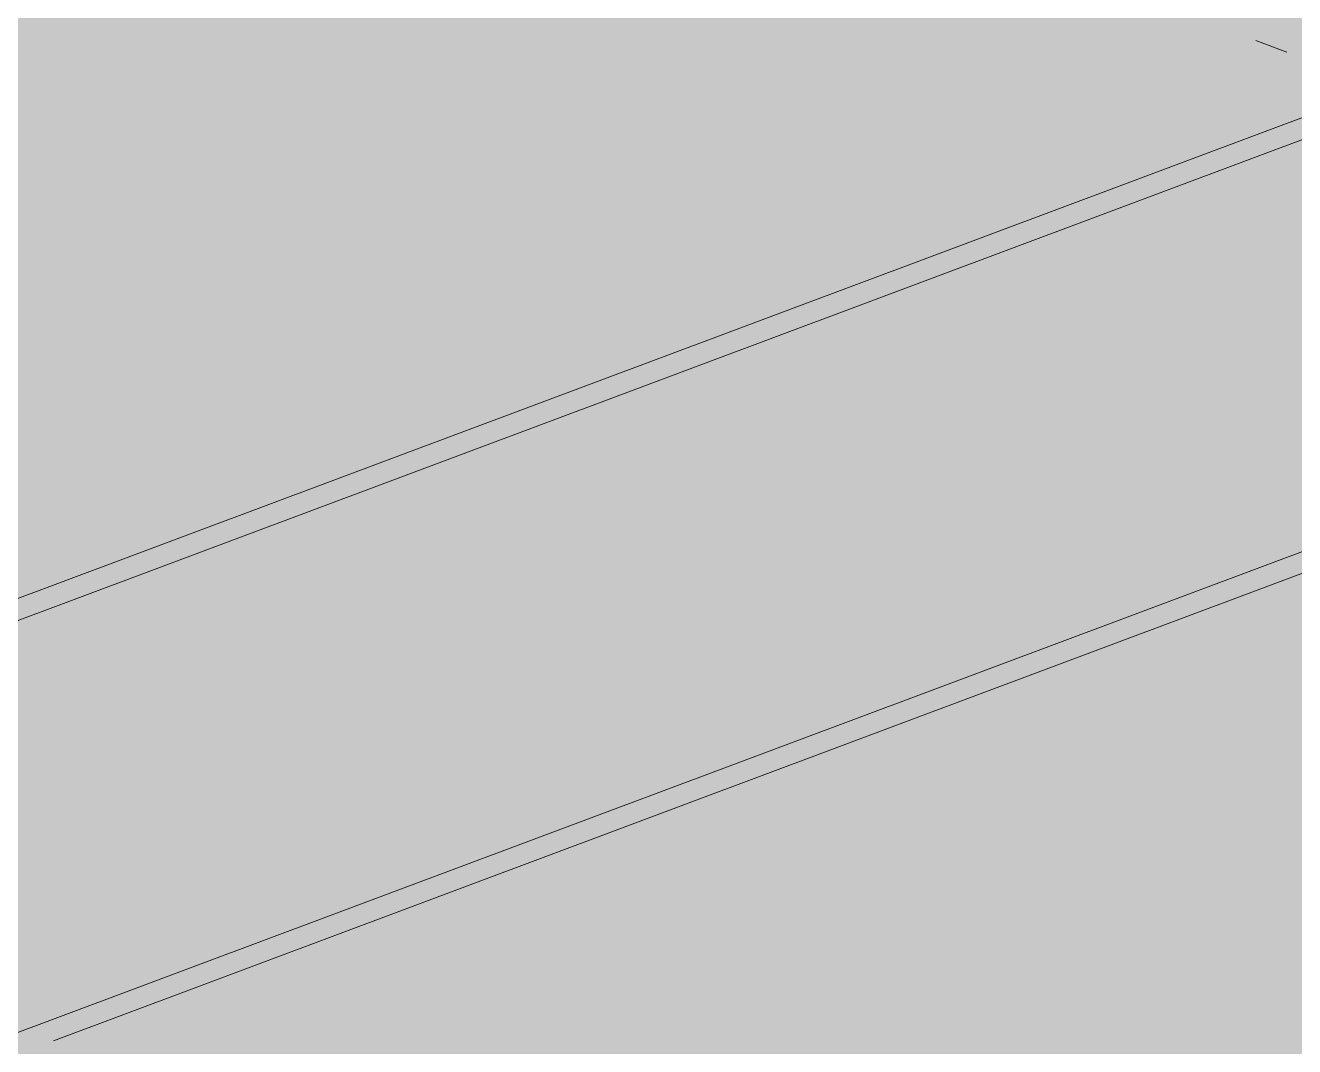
# Paper-space layout '03 3D Building and Roof' of a CAD drawing. Header units: millimetres. Extents: x 5 to 415, y 5 to 292.
# Drawn here: x 178.55 to 183.62, y 98.33 to 102.41 of the extents above; entities that cross this region are included whole.
import ezdxf

# ---------------------------------------------------------------- set-up
doc = ezdxf.new("R2010")
doc.units = ezdxf.units.MM
doc.layers.add('EXISTING', color=7, linetype='Continuous')
doc.layers.add('IMAGES', color=7, linetype='Continuous')

# ---------------------------------------------------------------- blocks, each defined once
blk = doc.blocks.new('SHEET_03')
at = {"layer": 'EXISTING', "color": 250, "lineweight": 9}
for p, q in [((183.5875, 102.303), (183.4632, 102.3496)), ((176.1652, 99.2377), (183.9026, 102.1361)), ((176.29, 99.197), (184.1522, 102.1422)), ((178.4115, 98.3456), (186.2737, 101.2908)), ((178.6611, 98.3517), (186.4609, 101.2735))]:
    blk.add_line(p, q, dxfattribs=at)
at = {"layer": 'IMAGES', "color": 7}
for points in [[(171.2376, 102.4), (181.8621, 102.4), (171.2376, 102.5714), (181.8621, 102.5714)], [(181.8621, 102.4), (182.0335, 102.4), (181.8621, 102.5714), (182.0335, 102.5714)], [(182.0335, 102.4), (182.2048, 102.4), (182.0335, 102.5714), (182.2048, 102.5714)], [(182.2048, 102.4), (182.3762, 102.4), (182.2048, 102.5714), (182.3762, 102.5714)], [(182.3762, 102.4), (182.5475, 102.4), (182.3762, 102.5714), (182.5475, 102.5714)], [(182.5475, 102.4), (183.233, 102.4), (182.5475, 102.5714), (183.233, 102.5714)], [(183.233, 102.4), (183.4044, 102.4), (183.233, 102.5714), (183.4044, 102.5714)], [(183.4044, 102.4), (183.5757, 102.4), (183.4044, 102.5714), (183.5757, 102.5714)], [(183.5757, 102.4), (183.7471, 102.4), (183.5757, 102.5714), (183.7471, 102.5714)], [(170.8949, 102.2286), (181.348, 102.2286), (170.8949, 102.4), (181.348, 102.4)], [(181.348, 102.2286), (181.5194, 102.2286), (181.348, 102.4), (181.5194, 102.4)], [(181.5194, 102.2286), (181.8621, 102.2286), (181.5194, 102.4), (181.8621, 102.4)], [(181.8621, 102.2286), (182.0335, 102.2286), (181.8621, 102.4), (182.0335, 102.4)], [(182.0335, 102.2286), (182.2048, 102.2286), (182.0335, 102.4), (182.2048, 102.4)], [(182.2048, 102.2286), (182.3762, 102.2286), (182.2048, 102.4), (182.3762, 102.4)], [(182.3762, 102.2286), (182.5475, 102.2286), (182.3762, 102.4), (182.5475, 102.4)], [(182.5475, 102.2286), (182.8903, 102.2286), (182.5475, 102.4), (182.8903, 102.4)], [(182.8903, 102.2286), (183.0616, 102.2286), (182.8903, 102.4), (183.0616, 102.4)], [(183.0616, 102.2286), (183.233, 102.2286), (183.0616, 102.4), (183.233, 102.4)], [(183.233, 102.2286), (183.4044, 102.2286), (183.233, 102.4), (183.4044, 102.4)], [(183.4044, 102.2286), (183.9184, 102.2286), (183.4044, 102.4), (183.9184, 102.4)], [(170.3808, 102.0571), (180.8339, 102.0571), (170.3808, 102.2286), (180.8339, 102.2286)], [(180.8339, 102.0571), (181.0053, 102.0571), (180.8339, 102.2286), (181.0053, 102.2286)], [(181.0053, 102.0571), (181.1766, 102.0571), (181.0053, 102.2286), (181.1766, 102.2286)], [(181.1766, 102.0571), (181.348, 102.0571), (181.1766, 102.2286), (181.348, 102.2286)], [(181.348, 102.0571), (181.5194, 102.0571), (181.348, 102.2286), (181.5194, 102.2286)], [(181.5194, 102.0571), (181.6907, 102.0571), (181.5194, 102.2286), (181.6907, 102.2286)], [(181.6907, 102.0571), (181.8621, 102.0571), (181.6907, 102.2286), (181.8621, 102.2286)], [(181.8621, 102.0571), (182.0335, 102.0571), (181.8621, 102.2286), (182.0335, 102.2286)], [(182.0335, 102.0571), (182.2048, 102.0571), (182.0335, 102.2286), (182.2048, 102.2286)], [(182.2048, 102.0571), (182.3762, 102.0571), (182.2048, 102.2286), (182.3762, 102.2286)], [(182.3762, 102.0571), (183.0616, 102.0571), (182.3762, 102.2286), (183.0616, 102.2286)], [(183.0616, 102.0571), (183.233, 102.0571), (183.0616, 102.2286), (183.233, 102.2286)], [(183.233, 102.0571), (183.4044, 102.0571), (183.233, 102.2286), (183.4044, 102.2286)], [(183.4044, 102.0571), (183.5757, 102.0571), (183.4044, 102.2286), (183.5757, 102.2286)], [(183.5757, 102.0571), (183.7471, 102.0571), (183.5757, 102.2286), (183.7471, 102.2286)], [(169.5239, 101.8857), (180.6625, 101.8857), (169.5239, 102.0571), (180.6625, 102.0571)], [(180.6625, 101.8857), (180.8339, 101.8857), (180.6625, 102.0571), (180.8339, 102.0571)], [(180.8339, 101.8857), (181.1766, 101.8857), (180.8339, 102.0571), (181.1766, 102.0571)], [(181.1766, 101.8857), (181.348, 101.8857), (181.1766, 102.0571), (181.348, 102.0571)], [(181.348, 101.8857), (181.5194, 101.8857), (181.348, 102.0571), (181.5194, 102.0571)], [(181.5194, 101.8857), (181.6907, 101.8857), (181.5194, 102.0571), (181.6907, 102.0571)], [(181.6907, 101.8857), (181.8621, 101.8857), (181.6907, 102.0571), (181.8621, 102.0571)], [(181.8621, 101.8857), (182.0335, 101.8857), (181.8621, 102.0571), (182.0335, 102.0571)], [(182.0335, 101.8857), (182.8903, 101.8857), (182.0335, 102.0571), (182.8903, 102.0571)], [(182.8903, 101.8857), (183.0616, 101.8857), (182.8903, 102.0571), (183.0616, 102.0571)], [(183.0616, 101.8857), (183.233, 101.8857), (183.0616, 102.0571), (183.233, 102.0571)], [(183.233, 101.8857), (183.4044, 101.8857), (183.233, 102.0571), (183.4044, 102.0571)], [(183.4044, 101.7143), (183.7471, 101.7143), (183.4044, 102.0571), (183.7471, 102.0571)], [(170.038, 101.7143), (179.9771, 101.7143), (170.038, 101.8857), (179.9771, 101.8857)], [(179.9771, 101.7143), (180.6625, 101.7143), (179.9771, 101.8857), (180.6625, 101.8857)], [(180.6625, 101.7143), (180.8339, 101.7143), (180.6625, 101.8857), (180.8339, 101.8857)], [(180.8339, 101.7143), (181.1766, 101.7143), (180.8339, 101.8857), (181.1766, 101.8857)], [(181.1766, 101.7143), (181.348, 101.7143), (181.1766, 101.8857), (181.348, 101.8857)], [(181.348, 101.7143), (181.5194, 101.7143), (181.348, 101.8857), (181.5194, 101.8857)], [(181.5194, 101.7143), (182.3762, 101.7143), (181.5194, 101.8857), (182.3762, 101.8857)], [(182.3762, 101.7143), (182.5475, 101.7143), (182.3762, 101.8857), (182.5475, 101.8857)], [(182.5475, 101.7143), (182.7189, 101.7143), (182.5475, 101.8857), (182.7189, 101.8857)], [(182.7189, 101.7143), (182.8903, 101.7143), (182.7189, 101.8857), (182.8903, 101.8857)], [(182.8903, 101.7143), (183.0616, 101.7143), (182.8903, 101.8857), (183.0616, 101.8857)], [(183.0616, 101.5429), (183.233, 101.5429), (183.0616, 101.8857), (183.233, 101.8857)], [(183.233, 101.7143), (183.4044, 101.7143), (183.233, 101.8857), (183.4044, 101.8857)], [(170.3808, 101.5429), (179.6344, 101.5429), (170.3808, 101.7143), (179.6344, 101.7143)], [(179.6344, 101.5429), (179.9771, 101.5429), (179.6344, 101.7143), (179.9771, 101.7143)], [(179.9771, 101.5429), (180.1485, 101.5429), (179.9771, 101.7143), (180.1485, 101.7143)], [(180.1485, 101.5429), (180.3198, 101.5429), (180.1485, 101.7143), (180.3198, 101.7143)], [(180.3198, 101.5429), (180.6625, 101.5429), (180.3198, 101.7143), (180.6625, 101.7143)], [(180.6625, 101.5429), (180.8339, 101.5429), (180.6625, 101.7143), (180.8339, 101.7143)], [(180.8339, 101.5429), (181.0053, 101.5429), (180.8339, 101.7143), (181.0053, 101.7143)], [(181.0053, 101.5429), (181.8621, 101.5429), (181.0053, 101.7143), (181.8621, 101.7143)], [(181.8621, 101.5429), (182.0335, 101.5429), (181.8621, 101.7143), (182.0335, 101.7143)], [(182.0335, 101.5429), (182.2048, 101.5429), (182.0335, 101.7143), (182.2048, 101.7143)], [(182.2048, 101.5429), (182.3762, 101.5429), (182.2048, 101.7143), (182.3762, 101.7143)], [(182.3762, 101.5429), (182.5475, 101.5429), (182.3762, 101.7143), (182.5475, 101.7143)], [(182.5475, 101.3714), (182.7189, 101.3714), (182.5475, 101.7143), (182.7189, 101.7143)], [(182.7189, 101.5429), (183.0616, 101.5429), (182.7189, 101.7143), (183.0616, 101.7143)], [(183.233, 101.5429), (183.4044, 101.5429), (183.233, 101.7143), (183.4044, 101.7143)], [(183.4044, 101.5429), (183.7471, 101.5429), (183.4044, 101.7143), (183.7471, 101.7143)], [(170.8949, 101.3714), (179.1203, 101.3714), (170.8949, 101.5429), (179.1203, 101.5429)], [(179.1203, 101.3714), (179.6344, 101.3714), (179.1203, 101.5429), (179.6344, 101.5429)], [(179.6344, 101.3714), (179.8057, 101.3714), (179.6344, 101.5429), (179.8057, 101.5429)], [(179.8057, 101.3714), (179.9771, 101.3714), (179.8057, 101.5429), (179.9771, 101.5429)], [(179.9771, 101.3714), (180.1485, 101.3714), (179.9771, 101.5429), (180.1485, 101.5429)], [(180.1485, 101.3714), (180.3198, 101.3714), (180.1485, 101.5429), (180.3198, 101.5429)], [(180.3198, 101.3714), (180.4912, 101.3714), (180.3198, 101.5429), (180.4912, 101.5429)], [(180.4912, 101.3714), (180.6625, 101.3714), (180.4912, 101.5429), (180.6625, 101.5429)], [(180.6625, 101.3714), (180.8339, 101.3714), (180.6625, 101.5429), (180.8339, 101.5429)], [(180.8339, 101.3714), (181.348, 101.3714), (180.8339, 101.5429), (181.348, 101.5429)], [(181.348, 101.3714), (181.6907, 101.3714), (181.348, 101.5429), (181.6907, 101.5429)], [(181.6907, 101.3714), (181.8621, 101.3714), (181.6907, 101.5429), (181.8621, 101.5429)], [(181.8621, 101.3714), (182.0335, 101.3714), (181.8621, 101.5429), (182.0335, 101.5429)], [(182.0335, 101.3714), (182.3762, 101.3714), (182.0335, 101.5429), (182.3762, 101.5429)], [(182.3762, 101.3714), (182.5475, 101.3714), (182.3762, 101.5429), (182.5475, 101.5429)], [(182.7189, 101.3714), (182.8903, 101.3714), (182.7189, 101.5429), (182.8903, 101.5429)], [(182.8903, 101.3714), (183.4044, 101.3714), (182.8903, 101.5429), (183.4044, 101.5429)], [(183.4044, 101.3714), (184.7753, 101.3714), (183.4044, 101.5429), (184.7753, 101.5429)], [(171.4089, 101.2), (178.6062, 101.2), (171.4089, 101.3714), (178.6062, 101.3714)], [(178.6062, 101.2), (179.1203, 101.2), (178.6062, 101.3714), (179.1203, 101.3714)], [(179.1203, 101.2), (179.463, 101.2), (179.1203, 101.3714), (179.463, 101.3714)], [(179.463, 101.2), (179.6344, 101.2), (179.463, 101.3714), (179.6344, 101.3714)], [(179.6344, 101.2), (179.8057, 101.2), (179.6344, 101.3714), (179.8057, 101.3714)], [(179.8057, 101.2), (179.9771, 101.2), (179.8057, 101.3714), (179.9771, 101.3714)], [(179.9771, 101.2), (180.3198, 101.2), (179.9771, 101.3714), (180.3198, 101.3714)], [(180.3198, 101.2), (180.8339, 101.2), (180.3198, 101.3714), (180.8339, 101.3714)], [(180.8339, 101.2), (181.1766, 101.2), (180.8339, 101.3714), (181.1766, 101.3714)], [(181.1766, 101.2), (181.348, 101.2), (181.1766, 101.3714), (181.348, 101.3714)], [(181.348, 101.2), (181.5194, 101.2), (181.348, 101.3714), (181.5194, 101.3714)], [(181.5194, 101.2), (181.6907, 101.2), (181.5194, 101.3714), (181.6907, 101.3714)], [(181.6907, 101.2), (182.2048, 101.2), (181.6907, 101.3714), (182.2048, 101.3714)], [(182.2048, 101.2), (182.5475, 101.2), (182.2048, 101.3714), (182.5475, 101.3714)], [(182.5475, 101.2), (182.8903, 101.2), (182.5475, 101.3714), (182.8903, 101.3714)], [(182.8903, 101.2), (184.6039, 101.2), (182.8903, 101.3714), (184.6039, 101.3714)], [(178.2635, 101.0286), (178.6062, 101.0286), (178.2635, 101.2), (178.6062, 101.2)], [(178.6062, 101.0286), (178.9489, 101.0286), (178.6062, 101.2), (178.9489, 101.2)], [(178.9489, 101.0286), (179.1203, 101.0286), (178.9489, 101.2), (179.1203, 101.2)], [(179.1203, 101.0286), (179.2916, 101.0286), (179.1203, 101.2), (179.2916, 101.2)], [(179.2916, 101.0286), (179.463, 101.0286), (179.2916, 101.2), (179.463, 101.2)], [(179.463, 101.0286), (179.6344, 101.0286), (179.463, 101.2), (179.6344, 101.2)], [(179.6344, 101.0286), (179.8057, 101.0286), (179.6344, 101.2), (179.8057, 101.2)], [(179.8057, 101.0286), (180.4912, 101.0286), (179.8057, 101.2), (180.4912, 101.2)], [(180.4912, 101.0286), (180.6625, 101.0286), (180.4912, 101.2), (180.6625, 101.2)], [(180.6625, 101.0286), (180.8339, 101.0286), (180.6625, 101.2), (180.8339, 101.2)], [(180.8339, 101.0286), (181.0053, 101.0286), (180.8339, 101.2), (181.0053, 101.2)], [(181.0053, 101.0286), (181.1766, 101.0286), (181.0053, 101.2), (181.1766, 101.2)], [(181.1766, 100.8571), (181.348, 100.8571), (181.1766, 101.2), (181.348, 101.2)], [(181.348, 101.0286), (181.6907, 101.0286), (181.348, 101.2), (181.6907, 101.2)], [(181.6907, 101.0286), (182.0335, 101.0286), (181.6907, 101.2), (182.0335, 101.2)], [(182.0335, 101.0286), (182.3762, 101.0286), (182.0335, 101.2), (182.3762, 101.2)], [(182.3762, 101.0286), (184.0898, 101.0286), (182.3762, 101.2), (184.0898, 101.2)], [(178.2635, 100.8571), (178.6062, 100.8571), (178.2635, 101.0286), (178.6062, 101.0286)], [(178.6062, 100.8571), (178.7776, 100.8571), (178.6062, 101.0286), (178.7776, 101.0286)], [(178.7776, 100.8571), (178.9489, 100.8571), (178.7776, 101.0286), (178.9489, 101.0286)], [(178.9489, 100.8571), (179.1203, 100.8571), (178.9489, 101.0286), (179.1203, 101.0286)], [(179.1203, 100.8571), (179.9771, 100.8571), (179.1203, 101.0286), (179.9771, 101.0286)], [(179.9771, 100.8571), (180.3198, 100.8571), (179.9771, 101.0286), (180.3198, 101.0286)], [(180.3198, 100.8571), (180.4912, 100.8571), (180.3198, 101.0286), (180.4912, 101.0286)], [(180.4912, 100.8571), (180.6625, 100.8571), (180.4912, 101.0286), (180.6625, 101.0286)], [(180.6625, 100.8571), (180.8339, 100.8571), (180.6625, 101.0286), (180.8339, 101.0286)], [(180.8339, 100.8571), (181.1766, 100.8571), (180.8339, 101.0286), (181.1766, 101.0286)], [(181.348, 100.8571), (181.5194, 100.8571), (181.348, 101.0286), (181.5194, 101.0286)], [(181.5194, 100.8571), (181.6907, 100.8571), (181.5194, 101.0286), (181.6907, 101.0286)], [(181.6907, 100.8571), (182.0335, 100.8571), (181.6907, 101.0286), (182.0335, 101.0286)], [(182.0335, 100.8571), (183.5757, 100.8571), (182.0335, 101.0286), (183.5757, 101.0286)], [(183.5757, 100.8571), (183.7471, 100.8571), (183.5757, 101.0286), (183.7471, 101.0286)], [(178.4348, 100.6857), (178.6062, 100.6857), (178.4348, 100.8571), (178.6062, 100.8571)], [(178.6062, 100.6857), (179.6344, 100.6857), (178.6062, 100.8571), (179.6344, 100.8571)], [(179.6344, 100.6857), (179.8057, 100.6857), (179.6344, 100.8571), (179.8057, 100.8571)], [(179.8057, 100.6857), (179.9771, 100.6857), (179.8057, 100.8571), (179.9771, 100.8571)], [(179.9771, 100.6857), (180.1485, 100.6857), (179.9771, 100.8571), (180.1485, 100.8571)], [(180.1485, 100.6857), (180.3198, 100.6857), (180.1485, 100.8571), (180.3198, 100.8571)], [(180.3198, 100.6857), (180.8339, 100.6857), (180.3198, 100.8571), (180.8339, 100.8571)], [(180.8339, 100.6857), (181.0053, 100.6857), (180.8339, 100.8571), (181.0053, 100.8571)], [(181.0053, 100.6857), (181.1766, 100.6857), (181.0053, 100.8571), (181.1766, 100.8571)], [(181.1766, 100.6857), (181.5194, 100.6857), (181.1766, 100.8571), (181.5194, 100.8571)], [(181.5194, 100.6857), (183.233, 100.6857), (181.5194, 100.8571), (183.233, 100.8571)], [(183.233, 100.6857), (183.5757, 100.6857), (183.233, 100.8571), (183.5757, 100.8571)], [(183.5757, 100.5143), (183.7471, 100.5143), (183.5757, 100.8571), (183.7471, 100.8571)], [(178.2635, 100.5143), (179.1203, 100.5143), (178.2635, 100.6857), (179.1203, 100.6857)], [(179.1203, 100.5143), (179.463, 100.5143), (179.1203, 100.6857), (179.463, 100.6857)], [(179.463, 100.5143), (179.6344, 100.5143), (179.463, 100.6857), (179.6344, 100.6857)], [(179.6344, 100.5143), (179.8057, 100.5143), (179.6344, 100.6857), (179.8057, 100.6857)], [(179.8057, 100.5143), (179.9771, 100.5143), (179.8057, 100.6857), (179.9771, 100.6857)], [(179.9771, 100.5143), (180.3198, 100.5143), (179.9771, 100.6857), (180.3198, 100.6857)], [(180.3198, 100.5143), (180.4912, 100.5143), (180.3198, 100.6857), (180.4912, 100.6857)], [(180.4912, 100.5143), (180.6625, 100.5143), (180.4912, 100.6857), (180.6625, 100.6857)], [(180.6625, 100.5143), (181.1766, 100.5143), (180.6625, 100.6857), (181.1766, 100.6857)], [(181.1766, 100.5143), (182.7189, 100.5143), (181.1766, 100.6857), (182.7189, 100.6857)], [(182.7189, 100.5143), (182.8903, 100.5143), (182.7189, 100.6857), (182.8903, 100.6857)], [(182.8903, 100.5143), (183.0616, 100.5143), (182.8903, 100.6857), (183.0616, 100.6857)], [(183.0616, 100.5143), (183.233, 100.5143), (183.0616, 100.6857), (183.233, 100.6857)], [(183.233, 100.5143), (183.5757, 100.5143), (183.233, 100.6857), (183.5757, 100.6857)], [(177.7494, 100.3429), (178.6062, 100.3429), (177.7494, 100.5143), (178.6062, 100.5143)], [(178.6062, 100.3429), (178.9489, 100.3429), (178.6062, 100.5143), (178.9489, 100.5143)], [(178.9489, 100.3429), (179.1203, 100.3429), (178.9489, 100.5143), (179.1203, 100.5143)], [(179.1203, 100.3429), (179.2916, 100.3429), (179.1203, 100.5143), (179.2916, 100.5143)], [(179.2916, 100.3429), (179.463, 100.3429), (179.2916, 100.5143), (179.463, 100.5143)], [(179.463, 100.3429), (179.6344, 100.3429), (179.463, 100.5143), (179.6344, 100.5143)], [(179.6344, 100.3429), (179.9771, 100.3429), (179.6344, 100.5143), (179.9771, 100.5143)], [(179.9771, 100.3429), (180.1485, 100.3429), (179.9771, 100.5143), (180.1485, 100.5143)], [(180.1485, 100.3429), (180.3198, 100.3429), (180.1485, 100.5143), (180.3198, 100.5143)], [(180.3198, 100.3429), (180.6625, 100.3429), (180.3198, 100.5143), (180.6625, 100.5143)], [(180.6625, 100.3429), (182.2048, 100.3429), (180.6625, 100.5143), (182.2048, 100.5143)], [(182.2048, 100.3429), (182.3762, 100.3429), (182.2048, 100.5143), (182.3762, 100.5143)], [(182.3762, 100.3429), (182.5475, 100.3429), (182.3762, 100.5143), (182.5475, 100.5143)], [(182.5475, 100.3429), (182.7189, 100.3429), (182.5475, 100.5143), (182.7189, 100.5143)], [(182.7189, 100.3429), (182.8903, 100.3429), (182.7189, 100.5143), (182.8903, 100.5143)], [(182.8903, 100.3429), (183.0616, 100.3429), (182.8903, 100.5143), (183.0616, 100.5143)], [(183.0616, 100.3429), (183.233, 100.3429), (183.0616, 100.5143), (183.233, 100.5143)], [(183.233, 100.3429), (183.4044, 100.3429), (183.233, 100.5143), (183.4044, 100.5143)], [(183.4044, 100.3429), (183.5757, 100.3429), (183.4044, 100.5143), (183.5757, 100.5143)], [(183.5757, 100.3429), (183.7471, 100.3429), (183.5757, 100.5143), (183.7471, 100.5143)], [(178.4348, 100.1714), (178.6062, 100.1714), (178.4348, 100.3429), (178.6062, 100.3429)], [(178.6062, 100.1714), (178.7776, 100.1714), (178.6062, 100.3429), (178.7776, 100.3429)], [(178.7776, 100.1714), (178.9489, 100.1714), (178.7776, 100.3429), (178.9489, 100.3429)], [(178.9489, 100.1714), (179.463, 100.1714), (178.9489, 100.3429), (179.463, 100.3429)], [(179.463, 100.1714), (179.6344, 100.1714), (179.463, 100.3429), (179.6344, 100.3429)], [(179.6344, 100.1714), (179.8057, 100.1714), (179.6344, 100.3429), (179.8057, 100.3429)], [(179.8057, 100.1714), (180.1485, 100.1714), (179.8057, 100.3429), (180.1485, 100.3429)], [(180.1485, 100.1714), (181.6907, 100.1714), (180.1485, 100.3429), (181.6907, 100.3429)], [(181.6907, 100.1714), (182.0335, 100.1714), (181.6907, 100.3429), (182.0335, 100.3429)], [(182.0335, 100.1714), (182.2048, 100.1714), (182.0335, 100.3429), (182.2048, 100.3429)], [(182.2048, 100.1714), (182.3762, 100.1714), (182.2048, 100.3429), (182.3762, 100.3429)], [(182.3762, 100.1714), (182.5475, 100.1714), (182.3762, 100.3429), (182.5475, 100.3429)], [(182.5475, 100.1714), (182.7189, 100.1714), (182.5475, 100.3429), (182.7189, 100.3429)], [(182.7189, 100.1714), (182.8903, 100.1714), (182.7189, 100.3429), (182.8903, 100.3429)], [(182.8903, 100.1714), (183.0616, 100.1714), (182.8903, 100.3429), (183.0616, 100.3429)], [(183.0616, 100.1714), (183.233, 100.1714), (183.0616, 100.3429), (183.233, 100.3429)], [(183.233, 100.1714), (183.4044, 100.1714), (183.233, 100.3429), (183.4044, 100.3429)], [(183.4044, 100.1714), (183.5757, 100.1714), (183.4044, 100.3429), (183.5757, 100.3429)], [(183.5757, 100.1714), (183.7471, 100.1714), (183.5757, 100.3429), (183.7471, 100.3429)], [(178.4348, 100), (178.6062, 100), (178.4348, 100.1714), (178.6062, 100.1714)], [(178.6062, 100), (178.9489, 100), (178.6062, 100.1714), (178.9489, 100.1714)], [(178.9489, 100), (179.1203, 100), (178.9489, 100.1714), (179.1203, 100.1714)], [(179.1203, 100), (179.2916, 100), (179.1203, 100.1714), (179.2916, 100.1714)], [(179.2916, 100), (179.6344, 100), (179.2916, 100.1714), (179.6344, 100.1714)], [(179.6344, 100), (181.348, 100), (179.6344, 100.1714), (181.348, 100.1714)], [(181.348, 100), (181.5194, 100), (181.348, 100.1714), (181.5194, 100.1714)], [(181.5194, 100), (181.6907, 100), (181.5194, 100.1714), (181.6907, 100.1714)], [(181.6907, 100), (182.0335, 100), (181.6907, 100.1714), (182.0335, 100.1714)], [(182.0335, 100), (182.3762, 100), (182.0335, 100.1714), (182.3762, 100.1714)], [(182.3762, 100), (182.8903, 100), (182.3762, 100.1714), (182.8903, 100.1714)], [(182.8903, 100), (183.0616, 100), (182.8903, 100.1714), (183.0616, 100.1714)], [(183.0616, 100), (183.233, 100), (183.0616, 100.1714), (183.233, 100.1714)], [(183.233, 100), (183.5757, 100), (183.233, 100.1714), (183.5757, 100.1714)], [(183.5757, 100), (183.7471, 100), (183.5757, 100.1714), (183.7471, 100.1714)], [(178.4348, 99.8286), (178.6062, 99.8286), (178.4348, 100), (178.6062, 100)], [(178.6062, 99.8286), (178.9489, 99.8286), (178.6062, 100), (178.9489, 100)], [(178.9489, 99.8286), (179.1203, 99.8286), (178.9489, 100), (179.1203, 100)], [(179.1203, 99.8286), (181.0053, 99.8286), (179.1203, 100), (181.0053, 100)], [(181.0053, 99.8286), (181.1766, 99.8286), (181.0053, 100), (181.1766, 100)], [(181.1766, 99.8286), (181.5194, 99.8286), (181.1766, 100), (181.5194, 100)], [(181.5194, 99.8286), (181.8621, 99.8286), (181.5194, 100), (181.8621, 100)], [(181.8621, 99.8286), (182.0335, 99.8286), (181.8621, 100), (182.0335, 100)], [(182.0335, 99.8286), (182.2048, 99.8286), (182.0335, 100), (182.2048, 100)], [(182.2048, 99.8286), (182.3762, 99.8286), (182.2048, 100), (182.3762, 100)], [(182.3762, 99.8286), (182.5475, 99.8286), (182.3762, 100), (182.5475, 100)], [(182.5475, 99.8286), (182.7189, 99.8286), (182.5475, 100), (182.7189, 100)], [(182.7189, 99.8286), (183.0616, 99.8286), (182.7189, 100), (183.0616, 100)], [(183.0616, 99.8286), (183.233, 99.8286), (183.0616, 100), (183.233, 100)], [(183.233, 99.8286), (183.4044, 99.8286), (183.233, 100), (183.4044, 100)], [(183.4044, 99.8286), (183.5757, 99.8286), (183.4044, 100), (183.5757, 100)], [(183.5757, 99.8286), (183.7471, 99.8286), (183.5757, 100), (183.7471, 100)], [(178.4348, 99.6571), (178.9489, 99.6571), (178.4348, 99.8286), (178.9489, 99.8286)], [(178.9489, 99.6571), (180.3198, 99.6571), (178.9489, 99.8286), (180.3198, 99.8286)], [(180.3198, 99.6571), (180.4912, 99.6571), (180.3198, 99.8286), (180.4912, 99.8286)], [(180.4912, 99.6571), (181.0053, 99.6571), (180.4912, 99.8286), (181.0053, 99.8286)], [(181.0053, 99.6571), (181.1766, 99.6571), (181.0053, 99.8286), (181.1766, 99.8286)], [(181.1766, 99.6571), (181.348, 99.6571), (181.1766, 99.8286), (181.348, 99.8286)], [(181.348, 99.4857), (181.5194, 99.4857), (181.348, 99.8286), (181.5194, 99.8286)], [(181.5194, 99.6571), (181.6907, 99.6571), (181.5194, 99.8286), (181.6907, 99.8286)], [(181.6907, 99.6571), (181.8621, 99.6571), (181.6907, 99.8286), (181.8621, 99.8286)], [(181.8621, 99.6571), (182.0335, 99.6571), (181.8621, 99.8286), (182.0335, 99.8286)], [(182.0335, 99.6571), (182.2048, 99.6571), (182.0335, 99.8286), (182.2048, 99.8286)], [(182.2048, 99.6571), (182.3762, 99.6571), (182.2048, 99.8286), (182.3762, 99.8286)], [(182.3762, 99.6571), (182.5475, 99.6571), (182.3762, 99.8286), (182.5475, 99.8286)], [(182.5475, 99.6571), (182.8903, 99.6571), (182.5475, 99.8286), (182.8903, 99.8286)], [(182.8903, 99.6571), (183.0616, 99.6571), (182.8903, 99.8286), (183.0616, 99.8286)], [(183.0616, 99.6571), (183.233, 99.6571), (183.0616, 99.8286), (183.233, 99.8286)], [(183.233, 99.6571), (189.5734, 99.6571), (183.233, 99.8286), (189.5734, 99.8286)], [(178.2635, 99.4857), (180.1485, 99.4857), (178.2635, 99.6571), (180.1485, 99.6571)], [(180.1485, 99.4857), (180.3198, 99.4857), (180.1485, 99.6571), (180.3198, 99.6571)], [(180.3198, 99.4857), (180.4912, 99.4857), (180.3198, 99.6571), (180.4912, 99.6571)], [(180.4912, 99.4857), (180.6625, 99.4857), (180.4912, 99.6571), (180.6625, 99.6571)], [(180.6625, 99.4857), (181.0053, 99.4857), (180.6625, 99.6571), (181.0053, 99.6571)], [(181.0053, 99.4857), (181.1766, 99.4857), (181.0053, 99.6571), (181.1766, 99.6571)], [(181.1766, 99.4857), (181.348, 99.4857), (181.1766, 99.6571), (181.348, 99.6571)], [(181.5194, 99.4857), (181.6907, 99.4857), (181.5194, 99.6571), (181.6907, 99.6571)], [(181.6907, 99.4857), (181.8621, 99.4857), (181.6907, 99.6571), (181.8621, 99.6571)], [(181.8621, 99.4857), (182.0335, 99.4857), (181.8621, 99.6571), (182.0335, 99.6571)], [(182.0335, 99.4857), (182.2048, 99.4857), (182.0335, 99.6571), (182.2048, 99.6571)], [(182.2048, 99.4857), (182.3762, 99.4857), (182.2048, 99.6571), (182.3762, 99.6571)], [(182.3762, 99.4857), (182.5475, 99.4857), (182.3762, 99.6571), (182.5475, 99.6571)], [(182.5475, 99.4857), (182.7189, 99.4857), (182.5475, 99.6571), (182.7189, 99.6571)], [(182.7189, 99.4857), (182.8903, 99.4857), (182.7189, 99.6571), (182.8903, 99.6571)], [(182.8903, 99.4857), (189.9162, 99.4857), (182.8903, 99.6571), (189.9162, 99.6571)], [(177.7494, 99.3143), (179.463, 99.3143), (177.7494, 99.4857), (179.463, 99.4857)], [(179.463, 99.3143), (179.6344, 99.3143), (179.463, 99.4857), (179.6344, 99.4857)], [(179.6344, 99.1429), (179.8057, 99.1429), (179.6344, 99.4857), (179.8057, 99.4857)], [(179.8057, 99.1429), (179.9771, 99.1429), (179.8057, 99.4857), (179.9771, 99.4857)], [(179.9771, 99.3143), (180.1485, 99.3143), (179.9771, 99.4857), (180.1485, 99.4857)], [(180.1485, 99.3143), (180.3198, 99.3143), (180.1485, 99.4857), (180.3198, 99.4857)], [(180.3198, 99.3143), (180.4912, 99.3143), (180.3198, 99.4857), (180.4912, 99.4857)], [(180.4912, 99.3143), (180.6625, 99.3143), (180.4912, 99.4857), (180.6625, 99.4857)], [(180.6625, 99.3143), (180.8339, 99.3143), (180.6625, 99.4857), (180.8339, 99.4857)], [(180.8339, 99.3143), (181.0053, 99.3143), (180.8339, 99.4857), (181.0053, 99.4857)], [(181.0053, 99.3143), (181.1766, 99.3143), (181.0053, 99.4857), (181.1766, 99.4857)], [(181.1766, 99.3143), (181.348, 99.3143), (181.1766, 99.4857), (181.348, 99.4857)], [(181.348, 99.3143), (181.6907, 99.3143), (181.348, 99.4857), (181.6907, 99.4857)], [(181.6907, 99.3143), (181.8621, 99.3143), (181.6907, 99.4857), (181.8621, 99.4857)], [(181.8621, 99.3143), (182.2048, 99.3143), (181.8621, 99.4857), (182.2048, 99.4857)], [(182.2048, 99.3143), (182.3762, 99.3143), (182.2048, 99.4857), (182.3762, 99.4857)], [(182.3762, 99.3143), (190.6016, 99.3143), (182.3762, 99.4857), (190.6016, 99.4857)], [(177.4066, 99.1429), (178.9489, 99.1429), (177.4066, 99.3143), (178.9489, 99.3143)], [(178.9489, 99.1429), (179.463, 99.1429), (178.9489, 99.3143), (179.463, 99.3143)], [(179.463, 99.1429), (179.6344, 99.1429), (179.463, 99.3143), (179.6344, 99.3143)], [(179.9771, 98.9714), (180.1485, 98.9714), (179.9771, 99.3143), (180.1485, 99.3143)], [(180.1485, 99.1429), (180.4912, 99.1429), (180.1485, 99.3143), (180.4912, 99.3143)], [(180.4912, 99.1429), (180.6625, 99.1429), (180.4912, 99.3143), (180.6625, 99.3143)], [(180.6625, 99.1429), (181.0053, 99.1429), (180.6625, 99.3143), (181.0053, 99.3143)], [(181.0053, 99.1429), (181.1766, 99.1429), (181.0053, 99.3143), (181.1766, 99.3143)], [(181.1766, 99.1429), (181.348, 99.1429), (181.1766, 99.3143), (181.348, 99.3143)], [(181.348, 99.1429), (181.5194, 99.1429), (181.348, 99.3143), (181.5194, 99.3143)], [(181.5194, 99.1429), (181.6907, 99.1429), (181.5194, 99.3143), (181.6907, 99.3143)], [(181.6907, 99.1429), (181.8621, 99.1429), (181.6907, 99.3143), (181.8621, 99.3143)], [(181.8621, 99.1429), (182.0335, 99.1429), (181.8621, 99.3143), (182.0335, 99.3143)], [(182.0335, 99.1429), (191.1157, 99.1429), (182.0335, 99.3143), (191.1157, 99.3143)], [(177.0639, 98.9714), (178.9489, 98.9714), (177.0639, 99.1429), (178.9489, 99.1429)], [(178.9489, 98.9714), (179.1203, 98.9714), (178.9489, 99.1429), (179.1203, 99.1429)], [(179.1203, 98.9714), (179.2916, 98.9714), (179.1203, 99.1429), (179.2916, 99.1429)], [(179.2916, 98.9714), (179.463, 98.9714), (179.2916, 99.1429), (179.463, 99.1429)], [(179.463, 98.9714), (179.6344, 98.9714), (179.463, 99.1429), (179.6344, 99.1429)], [(179.6344, 98.9714), (179.8057, 98.9714), (179.6344, 99.1429), (179.8057, 99.1429)], [(179.8057, 98.9714), (179.9771, 98.9714), (179.8057, 99.1429), (179.9771, 99.1429)], [(180.1485, 98.9714), (180.3198, 98.9714), (180.1485, 99.1429), (180.3198, 99.1429)], [(180.3198, 98.9714), (180.4912, 98.9714), (180.3198, 99.1429), (180.4912, 99.1429)], [(180.4912, 98.9714), (180.6625, 98.9714), (180.4912, 99.1429), (180.6625, 99.1429)], [(180.6625, 98.9714), (181.0053, 98.9714), (180.6625, 99.1429), (181.0053, 99.1429)], [(181.0053, 98.9714), (181.1766, 98.9714), (181.0053, 99.1429), (181.1766, 99.1429)], [(181.1766, 98.9714), (181.348, 98.9714), (181.1766, 99.1429), (181.348, 99.1429)], [(181.348, 98.9714), (181.5194, 98.9714), (181.348, 99.1429), (181.5194, 99.1429)], [(181.5194, 98.9714), (191.2871, 98.9714), (181.5194, 99.1429), (191.2871, 99.1429)], [(178.4348, 98.8), (178.6062, 98.8), (178.4348, 98.9714), (178.6062, 98.9714)], [(178.6062, 98.8), (178.7776, 98.8), (178.6062, 98.9714), (178.7776, 98.9714)], [(178.7776, 98.8), (178.9489, 98.8), (178.7776, 98.9714), (178.9489, 98.9714)], [(178.9489, 98.8), (179.1203, 98.8), (178.9489, 98.9714), (179.1203, 98.9714)], [(179.1203, 98.8), (179.2916, 98.8), (179.1203, 98.9714), (179.2916, 98.9714)], [(179.2916, 98.8), (179.463, 98.8), (179.2916, 98.9714), (179.463, 98.9714)], [(179.463, 98.8), (179.6344, 98.8), (179.463, 98.9714), (179.6344, 98.9714)], [(179.6344, 98.8), (179.8057, 98.8), (179.6344, 98.9714), (179.8057, 98.9714)], [(179.8057, 98.8), (179.9771, 98.8), (179.8057, 98.9714), (179.9771, 98.9714)], [(179.9771, 98.8), (180.1485, 98.8), (179.9771, 98.9714), (180.1485, 98.9714)], [(180.1485, 98.8), (180.3198, 98.8), (180.1485, 98.9714), (180.3198, 98.9714)], [(180.3198, 98.8), (180.4912, 98.8), (180.3198, 98.9714), (180.4912, 98.9714)], [(180.4912, 98.8), (180.6625, 98.8), (180.4912, 98.9714), (180.6625, 98.9714)], [(180.6625, 98.8), (180.8339, 98.8), (180.6625, 98.9714), (180.8339, 98.9714)], [(180.8339, 98.8), (181.0053, 98.8), (180.8339, 98.9714), (181.0053, 98.9714)], [(181.0053, 98.8), (191.8012, 98.8), (181.0053, 98.9714), (191.8012, 98.9714)], [(178.4348, 98.6286), (178.7776, 98.6286), (178.4348, 98.8), (178.7776, 98.8)], [(178.7776, 98.6286), (178.9489, 98.6286), (178.7776, 98.8), (178.9489, 98.8)], [(178.9489, 98.6286), (179.1203, 98.6286), (178.9489, 98.8), (179.1203, 98.8)], [(179.1203, 98.6286), (179.2916, 98.6286), (179.1203, 98.8), (179.2916, 98.8)], [(179.2916, 98.6286), (179.463, 98.6286), (179.2916, 98.8), (179.463, 98.8)], [(179.463, 98.6286), (179.6344, 98.6286), (179.463, 98.8), (179.6344, 98.8)], [(179.6344, 98.6286), (179.8057, 98.6286), (179.6344, 98.8), (179.8057, 98.8)], [(179.8057, 98.6286), (179.9771, 98.6286), (179.8057, 98.8), (179.9771, 98.8)], [(179.9771, 98.6286), (180.1485, 98.6286), (179.9771, 98.8), (180.1485, 98.8)], [(180.1485, 98.6286), (180.4912, 98.6286), (180.1485, 98.8), (180.4912, 98.8)], [(180.4912, 98.6286), (180.6625, 98.6286), (180.4912, 98.8), (180.6625, 98.8)], [(180.6625, 98.6286), (191.2871, 98.6286), (180.6625, 98.8), (191.2871, 98.8)], [(178.4348, 98.4571), (178.6062, 98.4571), (178.4348, 98.6286), (178.6062, 98.6286)], [(178.6062, 98.4571), (178.7776, 98.4571), (178.6062, 98.6286), (178.7776, 98.6286)], [(178.7776, 98.4571), (178.9489, 98.4571), (178.7776, 98.6286), (178.9489, 98.6286)], [(178.9489, 98.4571), (179.2916, 98.4571), (178.9489, 98.6286), (179.2916, 98.6286)], [(179.2916, 98.4571), (179.6344, 98.4571), (179.2916, 98.6286), (179.6344, 98.6286)], [(179.6344, 98.4571), (179.8057, 98.4571), (179.6344, 98.6286), (179.8057, 98.6286)], [(179.8057, 98.4571), (179.9771, 98.4571), (179.8057, 98.6286), (179.9771, 98.6286)], [(179.9771, 98.4571), (180.1485, 98.4571), (179.9771, 98.6286), (180.1485, 98.6286)], [(180.1485, 98.4571), (190.773, 98.4571), (180.1485, 98.6286), (190.773, 98.6286)], [(178.4348, 98.2857), (178.7776, 98.2857), (178.4348, 98.4571), (178.7776, 98.4571)], [(178.7776, 98.2857), (178.9489, 98.2857), (178.7776, 98.4571), (178.9489, 98.4571)], [(178.9489, 98.2857), (179.1203, 98.2857), (178.9489, 98.4571), (179.1203, 98.4571)], [(179.1203, 98.2857), (179.2916, 98.2857), (179.1203, 98.4571), (179.2916, 98.4571)], [(179.2916, 98.2857), (179.463, 98.2857), (179.2916, 98.4571), (179.463, 98.4571)], [(179.463, 98.2857), (179.6344, 98.2857), (179.463, 98.4571), (179.6344, 98.4571)], [(179.6344, 98.2857), (190.2589, 98.2857), (179.6344, 98.4571), (190.2589, 98.4571)]]:
    blk.add_solid(points, dxfattribs=at)

psp = doc.layouts.new('03 3D Building and Roof')

# ---------------------------------------------------------------- block references
psp.add_blockref('SHEET_03', (0, 0))

doc.saveas('drawing.dxf')
